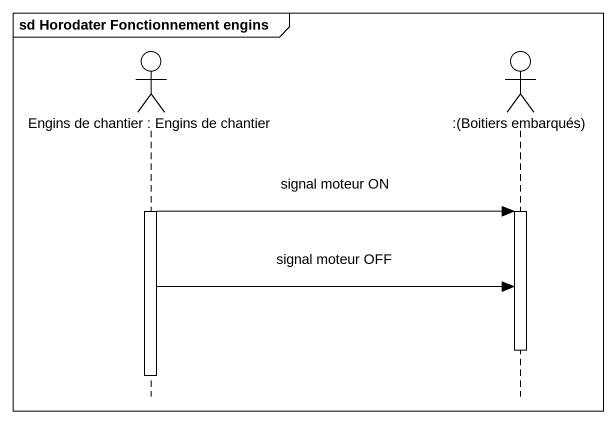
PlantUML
@startuml
mainframe sd Horodater Fonctionnement engins
hide footbox
actor "Engins de chantier : Engins de chantier" as Engins_de_chantier
actor ":(Boitiers embarqués)" as Boitiers_embarqués

activate Engins_de_chantier
Engins_de_chantier -> Boitiers_embarqués : signal moteur ON
activate Boitiers_embarqués
Engins_de_chantier -> Boitiers_embarqués : signal moteur OFF
deactivate Boitiers_embarqués
deactivate Engins_de_chantier
@enduml
